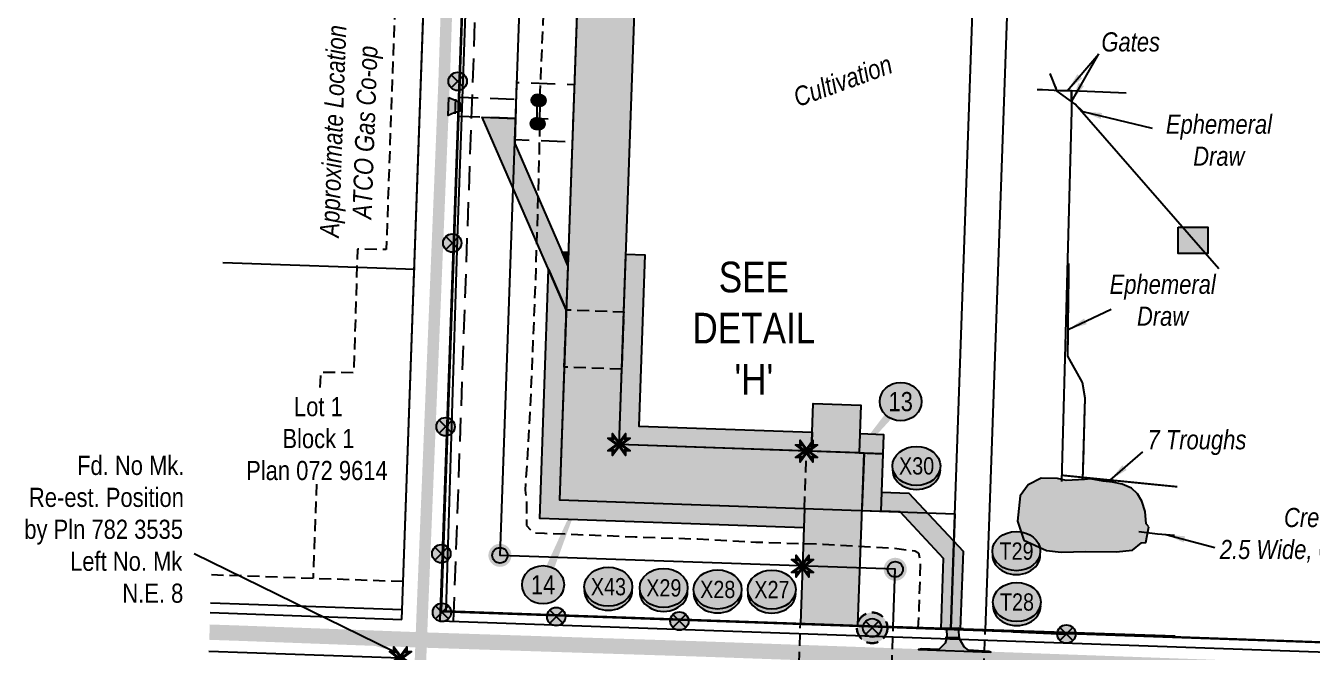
# Model space of a CAD drawing. Extents: x 338216 to 346362, y 6125251 to 6136161.
# Drawn here: x 341961 to 342632, y 6132769 to 6133096 of the extents above; entities that cross this region are included whole.
import ezdxf
from ezdxf.enums import TextEntityAlignment as Align

# ---------------------------------------------------------------- set-up
doc = ezdxf.new("R2010")
doc.units = 0
doc.header["$LTSCALE"] = 5
doc.header["$PDSIZE"] = 0.5
for name, pattern in [('0', [1, 1, 0]), ('DASHED4', [1.875, 1.25, -0.625]), ('foc-ACCESSROAD', [3.75, 2.5, -1.25]), ('foc-FLOWLINE', [3.75, 2.5, -1.25]), ('foc-TIELINE', [1.875, 1.25, -0.625]), ('foc-TOPO-ephemeral', [6.25, 3.125, -0.625, 0.625, -0.625, 0.625, -0.625]), ('foc-TRAV', [1.875, 1.25, -0.625]), ('HIDDEN2', [1.875, 1.25, -0.625]), ('POWERLINE5', [7.8, 2.4, -0.6, 0.6, -0.6, 0.6, -0.6, 2.4]), ('UG_PIPE', [1.875, 1.25, -0.625])]:
    doc.linetypes.add(name, pattern=pattern)
doc.layers.get('Defpoints').update_dxf_attribs({"color": 9})
for name, color, linetype in [('AS-CABLE', 224, 'foc-CABLE'), ('AS-FENCE', 48, 'foc-FENCE'), ('AS-PIPE-AG', 44, 'Continuous'), ('AS-PIPE-UG', 44, 'UG_PIPE'), ('AS-PIPE-UG-T', 44, 'Continuous'), ('AS-POWER', 104, 'foc-POWER'), ('AS-POWER-EXISTING', 72, 'POWERLINE5'), ('AS-ROADS', 254, 'Continuous'), ('AS-SYMBOL', 7, 'Continuous'), ('AS-TELUS', 224, 'foc-TEL'), ('AS-UNDERLAY-H', 141, 'Continuous'), ('C-AR', 13, 'foc-ACCESSROAD'), ('C-RW', 13, 'Continuous'), ('C-WS', 13, 'foc-ACCESSROAD'), ('CG-NOTES', 7, 'Continuous'), ('DETAIL-T', 7, 'Continuous'), ('F-EZE', 190, 'foc-FLOWLINE'), ('F-RW', 190, 'Continuous'), ('F-WS-S', 190, 'Continuous'), ('L-BD', 7, 'Continuous'), ('L-MON', 1, 'Continuous'), ('L-SEC', 7, 'Continuous'), ('L-TIE', 7, 'foc-TIELINE'), ('L-TITLEDB', 4, 'Continuous'), ('L-TRAV', 7, 'foc-TRAV'), ('P-CROSSINGS', 250, 'Continuous'), ('P-ELEVATION', 7, 'Continuous'), ('P-IOP12', 10, 'Continuous'), ('P-IOP12-H', 21, 'Continuous'), ('P-LTO', 14, 'Continuous'), ('P-PROPOSED', 10, 'Continuous'), ('P-PROPOSED-H', 21, 'Continuous'), ('P-TEMP-BLUE', 146, 'Continuous'), ('P-TRAV', 4, 'foc-TRAV'), ('T-DRAW', 143, 'foc-TOPO-ephemeral'), ('T-EXISTING TFA', 220, 'HIDDEN2'), ('T-WATER', 160, 'Continuous'), ('T-WATER-H', 133, 'Continuous'), ('T-WATER-T', 170, 'Continuous')]:
    doc.layers.add(name, color=color, linetype=linetype)
for name, color, linetype, lineweight in [('AS-GENERAL', 48, 'Continuous', 18), ('C-RW-T', 13, 'Continuous', 9), ('T-TEXT', 48, 'Continuous', 18)]:
    doc.layers.add(name, color=color, linetype=linetype, lineweight=lineweight)
doc.layers.add('P-POWER BUFFER', color=7, linetype='DASHED4', true_color=0x007000)
doc.layers.add('P-TEMP-BLUE-H', color=7, linetype='Continuous', true_color=0x99e6ff)
doc.layers.add('P-POWER BUFFER-H', color=7, linetype='0', true_color=0x8aff8a, transparency=0.7)
doc.styles.add('80', font='ARIALN.TTF', dxfattribs={"height": 10})
doc.styles.add('80CG', font='ARIALN.TTF', dxfattribs={"height": 10})
doc.styles.add('80L', font='ARIALN.TTF', dxfattribs={"height": 10})
doc.styles.add('80LS', font='ARIALNI.TTF', dxfattribs={"height": 10})
doc.styles.add('Crossing', font='ARIALN.TTF', dxfattribs={"height": 10})
doc.styles.add('foc-LtypeFont', font='ARIALN.TTF', dxfattribs={"height": 7.35})
doc.linetypes.add('foc-CABLE', pattern='A,2,-1,["C",foc-LtypeFont,S=0.2,R=0,X=-0.625,Y=-0.75],-1.24,8', length=12.24)
doc.linetypes.add('foc-FENCE', pattern='A,10,-1,["X",foc-LtypeFont,S=0.2,R=0,X=-0.625,Y=-0.75],-1.24', length=12.24)
doc.linetypes.add('foc-POWER', pattern='A,6,-1,["P",foc-LtypeFont,S=0.2,R=0,X=-0.625,Y=-0.75],-1.24,4', length=12.24)
doc.linetypes.add('foc-POWER-NOLINE', pattern='A,0,-4,["P",foc-LtypeFont,S=0.2,R=0,X=-0.625,Y=-0.75],-8.24', length=12.24)
doc.linetypes.add('foc-TEL', pattern='A,2,-1,["T",foc-LtypeFont,S=0.2,R=0,X=-0.425,Y=-0.75],-1.24,8', length=12.24)
doc.linetypes.add('foc-TOPO-flowdirection-NOLINE', pattern='A,0,[">",foc-LtypeFont,S=0.3,R=0,X=0,Y=-0.945],-20,[">",foc-LtypeFont,S=0.3,R=0,X=0,Y=-0.945],0', length=20)
doc.dimstyles.new('Compass 5 000', dxfattribs={"dimscale": 5, "dimtxt": 9, "dimasz": 2, "dimexe": 0.2, "dimexo": 0.0625, "dimgap": 0.5, "dimtad": 0, "dimtih": 1, "dimtoh": 1, "dimzin": 0, "dimdsep": 46, "dimtxsty": '80CG', "dimcen": 0.1, "dimse1": 1, "dimse2": 1, "dimclrd": 256, "dimclrt": 256, "dimaunit": 1, "dimadec": 4, "dimazin": 0, "dimtfac": 0.06, "dimtofl": 0, "dimtmove": 0, "dimatfit": 1, "dimfxl": 0.2, "dimtolj": 1, "dimtzin": 0, "dimlwd": -1, "dimarcsym": 0})

# ---------------------------------------------------------------- blocks, each defined once
blk = doc.blocks.new('POWERPOLE')
h = blk.add_hatch(color=255)
edge = h.paths.add_edge_path()
edge.add_arc((0, 0), 0.96, 0, 360)
at = {"linetype": 'Continuous'}
for p, q in [((0.68, -0.68), (-0.68, 0.68)), ((-0.68, -0.68), (0.68, 0.68))]:
    blk.add_line(p, q, dxfattribs=at)
blk.add_circle((0, 0), 0.96, dxfattribs=at)
blk = doc.blocks.new('*D94')
at = {"layer": 'C-RW-T', "transparency": 16777216}
for p, q in [((342209.99, 6133142.38), (342200, 6133142.74)), ((342259.96, 6133140.6), (342300.04, 6133139.17))]:
    blk.add_line(p, q, dxfattribs=at)
for points in [[(342210.05, 6133144.05), (342209.93, 6133140.72), (342219.99, 6133142.03)], [(342260.02, 6133142.27), (342259.9, 6133138.94), (342249.96, 6133140.96)]]:
    blk.add_solid(points, dxfattribs=at)
at = {"layer": 'Defpoints', "color": 0, "transparency": 16777216}
for p in [(342249.96, 6133140.96), (342219.64, 6133132.15), (342249.61, 6133131.08)]:
    blk.add_point(p, dxfattribs=at)
at = {"layer": 'C-RW-T', "transparency": 16777216, "insert": (342339.51, 6133139.17), "char_height": 10, "attachment_point": 5, "style": '80CG'}
blk.add_mtext('\\A1;CNRL\\P30.00 P/L R/W\\PPlan 212 2372', dxfattribs=at)
blk = doc.blocks.new('*D102')
at = {"layer": 'Defpoints', "color": 0, "transparency": 16777216}
for p in [(342192.58, 6133214.15), (342186.08, 6133031.31), (342193.07, 6133031.06)]:
    blk.add_point(p, dxfattribs=at)
at = {"layer": 'F-WS-S', "transparency": 16777216}
for p, q in [((342182.59, 6133214.5), (342172.59, 6133214.86)), ((342209.57, 6133213.54), (342296.74, 6133210.44))]:
    blk.add_line(p, q, dxfattribs=at)
for points in [[(342182.65, 6133216.17), (342182.53, 6133212.84), (342192.58, 6133214.15)], [(342209.63, 6133215.21), (342209.51, 6133211.88), (342199.58, 6133213.9)]]:
    blk.add_solid(points, dxfattribs=at)
at = {"layer": 'F-WS-S', "transparency": 16777216, "insert": (342348.82, 6133210.44), "char_height": 10, "attachment_point": 5, "style": '80CG'}
blk.add_mtext('\\A1;ATCO\\P7.00 Maintenance \\PEasement\\PReg. # 062 452 272', dxfattribs=at)
blk = doc.blocks.new('fdia')
at = {"color": 255, "const_width": 1}
blk.add_lwpolyline([(-0.5, 0, 1), (0.5, 0, 1)], format="xyb", close=True, dxfattribs=at)
blk = doc.blocks.new('Fdiaa')
blk.add_blockref('fdia', (0, 0))
blk = doc.blocks.new('fdib')
at = {"color": 1, "const_width": 1.6}
blk.add_lwpolyline([(-0.4, 0, 1), (0.4, 0, 1)], format="xyb", close=True, dxfattribs=at)
at = {"color": 1}
blk.add_circle((0, 0), 0.8, dxfattribs=at)
blk = doc.blocks.new('Fdibb')
blk.add_blockref('fdib', (0, 0))
blk = doc.blocks.new('fdicc')
for name in ['Fdibb', 'Fdiaa']:
    blk.add_blockref(name, (0, 0))
blk = doc.blocks.new('FDI')
blk.add_blockref('fdicc', (0, 0))
blk = doc.blocks.new('TEMP')
h = blk.add_hatch(color=255)
h.dxf.hatch_style = 1
h.paths.add_polyline_path([(0, 0.25), (-0.67, 1.15), (-0.67, 0.67), (-1.15, 0.67), (-0.25, 0), (-1.15, -0.67), (-0.67, -0.67), (-0.67, -1.15), (0, -0.25), (0.67, -1.15), (0.67, -0.67), (1.15, -0.67), (0.25, 0), (1.15, 0.67), (0.67, 0.67), (0.67, 1.15)])
h.paths.add_polyline_path([(0.57, 0.85), (0.57, 0.57), (0.85, 0.57), (0.08, 0), (0.85, -0.57), (0.57, -0.57), (0.57, -0.85), (0, -0.08), (-0.57, -0.85), (-0.57, -0.57), (-0.85, -0.57), (-0.08, 0), (-0.85, 0.57), (-0.57, 0.57), (-0.57, 0.85), (0, 0.08)], flags=16)
h = blk.add_hatch(color=1)
h.dxf.hatch_style = 1
h.paths.add_polyline_path([(0, 0.08), (-0.57, 0.85), (-0.57, 0.57), (-0.85, 0.57), (-0.08, 0), (-0.85, -0.57), (-0.57, -0.57), (-0.57, -0.85), (0, -0.08), (0.57, -0.85), (0.57, -0.57), (0.85, -0.57), (0.08, 0), (0.85, 0.57), (0.57, 0.57), (0.57, 0.85)])
at = {"color": 1}
for p, q in [((-0.08, 0), (0.08, 0)), ((0, 0.08), (0, -0.08))]:
    blk.add_line(p, q, dxfattribs=at)
at = {"color": 255, "flags": 128}
blk.add_lwpolyline([(-0.25, 0), (-1.15, 0.67), (-0.67, 0.67), (-0.67, 1.15), (0, 0.25), (0.67, 1.15), (0.67, 0.67), (1.15, 0.67), (0.25, 0), (1.15, -0.67), (0.67, -0.67), (0.67, -1.15), (0, -0.25), (-0.67, -1.15), (-0.67, -0.67), (-1.15, -0.67)], close=True, dxfattribs=at)
at = {"color": 1, "flags": 128}
blk.add_lwpolyline([(-0.08, 0), (-0.85, 0.57), (-0.57, 0.57), (-0.57, 0.85), (0, 0.08), (0.57, 0.85), (0.57, 0.57), (0.85, 0.57), (0.08, 0), (0.85, -0.57), (0.57, -0.57), (0.57, -0.85), (0, -0.08), (-0.57, -0.85), (-0.57, -0.57), (-0.85, -0.57)], close=True, dxfattribs=at)
blk = doc.blocks.new('xing2')
h = blk.add_hatch(color=50)
h.dxf.hatch_style = 1
edge = h.paths.add_edge_path()
edge.add_ellipse((0, 0), major_axis=(-12.5, 0), ratio=0.816297, start_angle=0, end_angle=360)
h = blk.add_hatch(color=250)
h.dxf.hatch_style = 1
edge = h.paths.add_edge_path()
edge.add_ellipse((0, -2.05), major_axis=(-12.5, 0), ratio=0.816297, start_angle=0, end_angle=180)
edge.add_line((12.5, -2.05), (12.5, 0))
edge.add_ellipse((0, 0), major_axis=(-12.5, 0), ratio=0.816297, start_angle=0, end_angle=180, ccw=False)
edge.add_line((-12.5, 0), (-12.5, -2.05))
at = {"color": 250}
blk.add_ellipse((0, 0), major_axis=(-12.5, 0), ratio=0.816297, dxfattribs=at)
blk.add_ellipse((0, -2.05), major_axis=(-12.5, 0), ratio=0.816297, start_param=0, end_param=3.141593, dxfattribs=at)
at = {"color": 250, "style": 'Crossing'}
blk.add_attdef('CROSSING', text='', height=9, dxfattribs=at).set_placement((0.09, 0.02), align=Align.MIDDLE_CENTER)
at = {"color": 250, "style": 'Crossing', "flags": 1}
for tag, p in [('OWNER', (0.09, -12.49)), ('DESCRIPTION', (0.09, -25.77)), ('LOCATION', (0.09, -39.3)), ('DWG_REF', (0.09, -52.84))]:
    blk.add_attdef(tag, text='', height=9, dxfattribs=at).set_placement(p, align=Align.MIDDLE_CENTER)
blk = doc.blocks.new('RISER')
h = blk.add_hatch(color=255)
h.dxf.hatch_style = 1
edge = h.paths.add_edge_path()
edge.add_arc((0, 0), 0.7, 0, 360)
blk.add_hatch(color=48).paths.add_polyline_path([(0.58, -0.15), (-0.58, -0.15, 0.774597)])
at = {"color": 48}
blk.add_line((-0.58, -0.15), (0.58, -0.15), dxfattribs=at)
blk.add_circle((0, 0), 0.6, dxfattribs=at)
blk = doc.blocks.new('*U309')
at = {"layer": 'P-ELEVATION'}
h = blk.add_hatch(color=111, dxfattribs=at)
h.dxf.hatch_style = 1
edge = h.paths.add_edge_path()
edge.add_ellipse((0, 0), major_axis=(-10.94, 0), ratio=0.913794, start_angle=0, end_angle=360)
at = {"layer": 'P-ELEVATION', "color": 7, "flags": 128}
blk.add_lwpolyline([(0, 0, 5, 0, 0), (-34.65, -41.37, 0, 0, 0)], format="xyseb", dxfattribs=at)
at = {"layer": 'P-ELEVATION', "color": 7}
blk.add_ellipse((0, 0), major_axis=(-10.94, 0), ratio=0.913794, dxfattribs=at)
at = {"layer": 'P-ELEVATION', "style": '80'}
blk.add_attdef('BEND', text='', height=10, dxfattribs=at).set_placement((0, 0), align=Align.MIDDLE_CENTER)
blk = doc.blocks.new('*U316')
at = {"layer": 'P-ELEVATION'}
h = blk.add_hatch(color=111, dxfattribs=at)
h.dxf.hatch_style = 1
edge = h.paths.add_edge_path()
edge.add_ellipse((0, 0), major_axis=(-10.94, 0), ratio=0.913794, start_angle=0, end_angle=360)
at = {"layer": 'P-ELEVATION', "color": 7, "flags": 128}
blk.add_lwpolyline([(0, 0, 5, 0, 0), (24.12, 58.73, 0, 0, 0)], format="xyseb", dxfattribs=at)
at = {"layer": 'P-ELEVATION', "color": 7}
blk.add_ellipse((0, 0), major_axis=(-10.94, 0), ratio=0.913794, dxfattribs=at)
at = {"layer": 'P-ELEVATION', "style": '80'}
blk.add_attdef('BEND', text='', height=10, dxfattribs=at).set_placement((0, 0), align=Align.MIDDLE_CENTER)
blk = doc.blocks.new('Well_proximity')
h = blk.add_hatch(color=191)
h.dxf.hatch_style = 1
edge = h.paths.add_edge_path()
edge.add_ellipse((0, 0), major_axis=(-12.5, 0), ratio=0.816297, start_angle=0, end_angle=360)
h = blk.add_hatch(color=250)
h.dxf.hatch_style = 1
edge = h.paths.add_edge_path()
edge.add_ellipse((0, -2.05), major_axis=(-12.5, 0), ratio=0.816297, start_angle=0, end_angle=180)
edge.add_line((12.5, -2.05), (12.5, 0))
edge.add_ellipse((0, 0), major_axis=(-12.5, 0), ratio=0.816297, start_angle=0, end_angle=180, ccw=False)
edge.add_line((-12.5, 0), (-12.5, -2.05))
at = {"color": 250}
blk.add_ellipse((0, 0), major_axis=(-12.5, 0), ratio=0.816297, dxfattribs=at)
blk.add_ellipse((0, -2.05), major_axis=(-12.5, 0), ratio=0.816297, start_param=0, end_param=3.141593, dxfattribs=at)
at = {"color": 250, "style": '80L'}
blk.add_attdef('CROSSING', text='', height=9, dxfattribs=at).set_placement((0.09, 0.02), align=Align.MIDDLE_CENTER)

msp = doc.modelspace()

# ---------------------------------------------------------------- hatches: boundary and pattern name
at = {"layer": 'AS-ROADS'}
h = msp.add_hatch(color=256, dxfattribs=at)
h.dxf.hatch_style = 1
h.paths.add_polyline_path([(342181.852, 6133058.855), (342185.101, 6133057.58), (342187.627, 6133056.346), (342187.705, 6133051.684), (342184.547, 6133050.984), (342181.512, 6133049.577)])
h = msp.add_hatch(color=256, dxfattribs=at)
h.dxf.hatch_style = 1
h.paths.add_polyline_path([(342428.568, 6132771.289), (342426.794, 6132770.867), (342464.626, 6132769.522), (342463.601, 6132769.962), (342452.884, 6132770.545), (342450.76, 6132772.314), (342448.167, 6132776.486), (342447.713, 6132782.109), (342441.452, 6132781.828), (342441.566, 6132777.232), (342440.839, 6132774.244), (342437.512, 6132770.882)])
at = {"layer": 'AS-UNDERLAY-H'}
h = msp.add_hatch(color=256, dxfattribs=at)
h.dxf.hatch_style = 1
h.paths.add_polyline_path([(342562.422, 6132991.299), (342577.798, 6132991.299), (342577.798, 6132977.549), (342562.422, 6132977.549)])
at = {"layer": 'P-IOP12-H'}
h = msp.add_hatch(color=256, dxfattribs=at)
h.dxf.hatch_style = 1
h.paths.add_polyline_path([(342337.23, 6133585.283), (342260.28, 6133429.784), (342239.553, 6132848.957), (342367.393, 6132844.449), (342365.279, 6132784.499), (342395.254, 6132783.442), (342398.424, 6132873.367), (342270.597, 6132877.874), (342290.024, 6133422.265), (342370.11, 6133584.1)])
at = {"layer": 'P-POWER BUFFER-H', "true_color": 0xdbffdb}
h = msp.add_hatch(color=254, dxfattribs=at)
h.dxf.hatch_style = 1
edge = h.paths.add_edge_path()
edge.add_arc((342402.687, 6132782.24), 7.998, 0, 360)
at = {"layer": 'P-PROPOSED-H'}
h = msp.add_hatch(color=256, dxfattribs=at)
h.dxf.hatch_style = 1
h.paths.add_polyline_path([(343056.316, 6135199.525), (343692.162, 6135176.592), (343699.41, 6135661.968), (343768.844, 6135760.524), (343757.412, 6135760.932), (343733.055, 6135761.802), (343669.559, 6135671.673), (343662.628, 6135207.621), (343027.426, 6135230.583), (343019.197, 6135002.943), (342537.03, 6135019.891), (342476.049, 6134387.21), (342453.685, 6134154.981), (342286.371, 6134160.934), (342267.068, 6133620.004), (342337.23, 6133585.283), (342260.28, 6133429.784), (342239.553, 6132848.957), (342367.393, 6132844.449), (342365.279, 6132784.499), (342395.254, 6132783.442), (342398.424, 6132873.367), (342270.597, 6132877.874), (342290.024, 6133422.265), (342377.415, 6133598.863), (342297.733, 6133638.294), (342315.276, 6134129.893), (342480.834, 6134124.003), (342505.904, 6134384.335), (342564.178, 6134988.925), (343048.088, 6134971.916)])
at = {"layer": 'P-TEMP-BLUE-H'}
h = msp.add_hatch(color=256, dxfattribs=at)
h.dxf.hatch_style = 1
h.paths.add_polyline_path([(342243.094, 6132948.193), (342199.277, 6133048.604), (342216.645, 6133047.992), (342216.169, 6133034.892), (342243.918, 6132971.301)])
h = msp.add_hatch(color=256, dxfattribs=at)
h.dxf.hatch_style = 1
h.paths.add_polyline_path([(342240.868, 6132978.291), (342243.918, 6132971.301), (342244.164, 6132978.173)])
h = msp.add_hatch(color=256, dxfattribs=at)
h.dxf.hatch_style = 1
h.paths.add_polyline_path([(342274.138, 6132977.104), (342284.127, 6132976.748), (342280.945, 6132887.514), (342371.3, 6132884.328), (342370.948, 6132874.336), (342270.597, 6132877.874)])
h = msp.add_hatch(color=256, dxfattribs=at)
h.dxf.hatch_style = 1
h.paths.add_polyline_path([(342243.094, 6132948.193), (342233.846, 6132969.386), (342229.204, 6132839.318), (342367.04, 6132834.458), (342367.393, 6132844.449), (342239.553, 6132848.957)])
h = msp.add_hatch(color=256, dxfattribs=at)
h.dxf.hatch_style = 1
h.paths.add_polyline_path([(342370.948, 6132874.336), (342371.828, 6132899.315), (342396.807, 6132898.434), (342395.927, 6132873.455)])
h = msp.add_hatch(color=256, dxfattribs=at)
h.dxf.hatch_style = 1
h.paths.add_polyline_path([(342408.416, 6132873.015), (342408.765, 6132883.007), (342396.279, 6132883.447), (342395.927, 6132873.455)])
h = msp.add_hatch(color=256, dxfattribs=at)
h.dxf.hatch_style = 1
h.paths.add_polyline_path([(342398.424, 6132873.367), (342397.368, 6132843.392), (342407.359, 6132843.04), (342408.416, 6132873.015)])
h = msp.add_hatch(color=256, dxfattribs=at)
h.dxf.hatch_style = 1
h.paths.add_polyline_path([(342438.668, 6132781.901), (342439.955, 6132818.429), (342417.351, 6132842.687), (342407.359, 6132843.04), (342407.712, 6132853.031), (342421.842, 6132852.533), (342450.092, 6132822.215), (342448.66, 6132781.549)])
at = {"layer": 'T-WATER-H'}
h = msp.add_hatch(color=256, dxfattribs=at)
h.dxf.hatch_style = 1
h.paths.add_polyline_path([(342547.011, 6132834.893), (342545.703, 6132836.58), (342545.062, 6132842.889), (342543.463, 6132848.399), (342541.129, 6132852.185), (342537.952, 6132855.151), (342533.082, 6132857.273), (342528.149, 6132858.162), (342523.158, 6132858.806), (342516.632, 6132859.901), (342513.52, 6132859.556), (342503.963, 6132859.046), (342499.433, 6132860.106), (342490.895, 6132860.302), (342484.062, 6132856.782), (342479.984, 6132851.153), (342478.542, 6132837.888), (342481.843, 6132828.014), (342493.625, 6132822.668), (342501.232, 6132821.686), (342514.105, 6132822.028), (342530.073, 6132821.809), (342538.561, 6132822.818), (342543.226, 6132826.524), (342545.495, 6132826.797)])

# ---------------------------------------------------------------- linework, layer by layer
at = {"layer": 'AS-CABLE', "flags": 128}
msp.add_lwpolyline([(342233.641, 6133047.564), (342229.22, 6133047.732)], dxfattribs=at)
at = {"layer": 'AS-FENCE', "flags": 128}
for points in [[(342180.369, 6132791.185), (342186.333, 6132985.096), (342196.65, 6133273.099), (342200.212, 6133368.236), (342203.476, 6133463.776), (342208.411, 6133590.539)], [(342535.276, 6133061.229), (342506.763, 6133062.358), (342500.773, 6133062.406), (342491.47, 6133062.836), (342488.717, 6133062.962)], [(342501.636, 6132858.628), (342506.813, 6133051.962), (342506.763, 6133062.358)], [(342180.369, 6132791.185), (342407.194, 6132783.104), (342440.462, 6132782.023), (342450.421, 6132781.769), (342560.703, 6132778.151)]]:
    msp.add_lwpolyline(points, dxfattribs=at)
at = {"layer": 'AS-FENCE', "const_width": 1, "flags": 128}
for points in [[(342506.763, 6133062.358), (342500.773, 6133062.406)], [(342506.813, 6133051.962), (342506.763, 6133062.358)], [(342440.462, 6132782.023), (342450.421, 6132781.769)]]:
    msp.add_lwpolyline(points, dxfattribs=at)
at = {"layer": 'AS-GENERAL', "const_width": 1, "flags": 128}
for points in [[(342185.325, 6133058.085), (342185.058, 6133050.284)], [(342501.738, 6132861.809), (342561.865, 6132855.829)], [(342440.76, 6132777.203), (342448.683, 6132777.068)]]:
    msp.add_lwpolyline(points, dxfattribs=at)
at = {"layer": 'AS-PIPE-AG', "flags": 128}
for points in [[(342227.919, 6133057.486), (342227.932, 6133057.5), (342227.477, 6133045.251)], [(342229.378, 6133057.342), (342228.859, 6133045.137)]]:
    msp.add_lwpolyline(points, dxfattribs=at)
at = {"layer": 'AS-PIPE-UG', "flags": 128}
for points in [[(342229.315, 6133058.982), (342231.077, 6133098.341), (342237.894, 6133181.386), (342242.266, 6133275.005), (342247.427, 6133373.45), (342250.182, 6133469.51), (342253.044, 6133589.765), (342250.865, 6133633.352), (342254.201, 6133717.142), (342255.566, 6133783.293), (342259.321, 6133900.455), (342261.617, 6133986.696), (342267.096, 6134128.047), (342267.174, 6134129.108)], [(342188.292, 6134080.189), (342149.126, 6132979.526), (342134.082, 6132979.796), (342132.231, 6132915.285), (342114.864, 6132915.488), (342111.015, 6132808.157)], [(342229.204, 6133044.814), (342228.609, 6133016.669), (342226.965, 6132963.312), (342224.141, 6132894.515), (342221.647, 6132854.135), (342222.352, 6132847.444), (342222.371, 6132835.683), (342225.641, 6132831.92), (342231.76, 6132831.589), (342249.125, 6132830.953), (342279.083, 6132829.723), (342311.797, 6132828.6), (342341.909, 6132826.973), (342377.163, 6132825.874), (342412.773, 6132823.963), (342424.963, 6132822.454), (342426.815, 6132821.381), (342427.814, 6132817.099), (342427.05, 6132792.276), (342426.503, 6132782.04)], [(342057.994, 6132810.012), (342157.911, 6132806.517)]]:
    msp.add_lwpolyline(points, dxfattribs=at)
at = {"layer": 'AS-POWER', "flags": 128}
msp.add_lwpolyline([(342177.927, 6132790.747), (342205.981, 6133590.014), (342217.366, 6133925.805)], dxfattribs=at)
at = {"layer": 'AS-POWER', "linetype": 'foc-POWER-NOLINE', "flags": 128}
msp.add_lwpolyline([(342177.927, 6132790.747), (342980.247, 6132762.653), (343782.863, 6132734.049)], dxfattribs=at)
at = {"layer": 'AS-ROADS', "flags": 128}
for points in [[(342224.405, 6134381.103, 5.999, 5.999, 0), (342202.008, 6133746.903, 5.999, 5.999, 0), (342193.317, 6133491.502, 5.999, 5.999, 0), (342179.378, 6133067.987, 5.999, 5.999, 0), (342168.021, 6132791.633, 0, 0, 0)], [(342133.954, 6131862.206, 5.999, 5.999, 0), (342160.167, 6132570.915, 5.999, 5.999, 0), (342166.841, 6132760.602, 5.999, 5.999, 0), (342168.021, 6132791.633, 0, 0, 0)]]:
    msp.add_lwpolyline(points, format="xyseb", dxfattribs=at)
for points in [[(342181.852, 6133058.855), (342185.101, 6133057.58), (342187.627, 6133056.346), (342187.705, 6133051.684), (342184.547, 6133050.984), (342181.512, 6133049.577)], [(342428.568, 6132771.289), (342426.794, 6132770.867), (342464.626, 6132769.522), (342463.601, 6132769.962), (342452.884, 6132770.545), (342450.76, 6132772.314), (342448.167, 6132776.486), (342447.713, 6132782.109), (342441.452, 6132781.828), (342441.566, 6132777.232), (342440.839, 6132774.244), (342437.512, 6132770.882)]]:
    msp.add_lwpolyline(points, close=True, dxfattribs=at)
at = {"layer": 'AS-ROADS', "const_width": 7.998, "flags": 128}
msp.add_lwpolyline([(343902.391, 6132714.365), (342821.4, 6132752.991), (342660.487, 6132758.677), (342446.782, 6132766.45), (342313.349, 6132771.209), (342250.102, 6132773.243), (342168.61, 6132775.886), (342072.448, 6132779.454), (342056.957, 6132779.986)], dxfattribs=at)
at = {"layer": 'AS-TELUS', "flags": 128}
msp.add_lwpolyline([(342157.234, 6132786.65), (342198.97, 6133958.427)], dxfattribs=at)
at = {"layer": 'AS-UNDERLAY-H'}
msp.add_lwpolyline([(342562.422, 6132991.299), (342577.798, 6132991.299), (342577.798, 6132977.549), (342562.422, 6132977.549)], close=True, dxfattribs=at)
at = {"layer": 'C-AR', "flags": 128}
msp.add_lwpolyline([(342216.645, 6133047.992), (342186.708, 6133049.047), (342187.064, 6133059.052), (342217.002, 6133057.984)], close=True, dxfattribs=at)
at = {"layer": 'C-RW', "flags": 128}
msp.add_lwpolyline([(342613.261, 6135185.528), (342535.948, 6134383.28), (342513.711, 6134152.846), (342286.372, 6134160.934), (342262.282, 6133486.53), (342239.553, 6132848.957), (342445.777, 6132841.686), (342443.664, 6132781.735), (342413.689, 6132782.792), (342414.746, 6132812.768), (342208.509, 6132820.04), (342232.307, 6133487.599), (342257.507, 6134192.002), (342486.595, 6134183.83), (342505.904, 6134384.335), (342583.233, 6135186.623)], dxfattribs=at)
at = {"layer": 'C-WS', "flags": 128}
msp.add_lwpolyline([(342216.245, 6133036.778), (342217.315, 6133066.753), (342247.289, 6133065.683), (342246.219, 6133035.708)], close=True, dxfattribs=at)
at = {"layer": 'F-EZE', "flags": 128}
msp.add_lwpolyline([(342184.328, 6132785.685), (342212.975, 6133589.765)], dxfattribs=at)
at = {"layer": 'F-RW', "flags": 128}
msp.add_lwpolyline([(342553.966, 6134382.636), (342497.422, 6133795.422), (342461.649, 6132781.101), (342443.664, 6132781.735), (342479.407, 6133796.094), (342535.948, 6134383.28), (342594.194, 6134987.87)], dxfattribs=at)
at = {"layer": 'L-BD'}
msp.add_line((342476.233, 6132780.156, 768.681), (342504.026, 6132779, 768.723), dxfattribs=at)
at = {"layer": 'L-BD', "flags": 128}
msp.add_lwpolyline([(342443.664, 6132781.725), (342443.664, 6132782.833)], dxfattribs=at)
at = {"layer": 'L-SEC', "flags": 128}
for points in [[(342157.234, 6132786.65), (342185.881, 6133590.73)], [(342177.334, 6132785.934), (342205.981, 6133590.014)], [(342057.317, 6132790.202), (342157.234, 6132786.65)], [(342177.33, 6132785.936), (342980.052, 6132757.475)], [(342177.334, 6132785.936), (342980.061, 6132757.475)], [(342056.603, 6132770.102), (342156.518, 6132766.551)]]:
    msp.add_lwpolyline(points, dxfattribs=at)
at = {"layer": 'L-TIE', "flags": 128}
msp.add_lwpolyline([(342412.597, 6132752.353), (342413.689, 6132782.792)], dxfattribs=at)
at = {"layer": 'L-TITLEDB', "flags": 128}
for points in [[(342063.874, 6132972.788), (342164.202, 6132969.265)], [(342057.502, 6132795.33), (342157.419, 6132791.836)], [(342177.506, 6132791.121), (342554.065, 6132777.842), (343782.863, 6132734.049)]]:
    msp.add_lwpolyline(points, dxfattribs=at)
at = {"layer": 'L-TRAV'}
msp.add_line((342460.576, 6132750.647), (342461.639, 6132780.801), dxfattribs=at)
at = {"layer": 'P-IOP12', "flags": 128}
msp.add_lwpolyline([(342337.23, 6133585.283), (342337.23, 6133585.283), (342260.28, 6133429.784), (342239.553, 6132848.957), (342367.393, 6132844.449), (342365.279, 6132784.499), (342395.254, 6132783.442), (342398.424, 6132873.367), (342270.597, 6132877.874), (342290.024, 6133422.265), (342370.11, 6133584.1)], close=True, dxfattribs=at)
at = {"layer": 'P-LTO', "flags": 128}
msp.add_lwpolyline([(342260.28, 6133429.784), (342239.553, 6132848.957), (342367.393, 6132844.449), (342365.279, 6132784.499), (342395.254, 6132783.442), (342398.424, 6132873.367), (342270.597, 6132877.874), (342290.024, 6133422.265)], dxfattribs=at)
at = {"layer": 'P-POWER BUFFER', "linetype": 'DASHED4', "lineweight": 30}
msp.add_circle((342402.687, 6132782.24), 7.998, dxfattribs=at)
at = {"layer": 'P-PROPOSED', "flags": 128}
msp.add_lwpolyline([(342260.28, 6133429.784), (342239.553, 6132848.957), (342367.393, 6132844.449), (342365.279, 6132784.499), (342395.254, 6132783.442), (342398.424, 6132873.367), (342270.597, 6132877.874), (342290.024, 6133422.265)], dxfattribs=at)
at = {"layer": 'P-TEMP-BLUE', "flags": 128}
for points in [[(342243.094, 6132948.193), (342199.277, 6133048.604), (342216.645, 6133047.992), (342216.169, 6133034.892), (342243.918, 6132971.301)], [(342240.868, 6132978.291), (342244.164, 6132978.173), (342243.918, 6132971.301)], [(342274.138, 6132977.104), (342284.127, 6132976.748), (342280.945, 6132887.514), (342371.3, 6132884.328), (342370.948, 6132874.336), (342270.597, 6132877.874)], [(342243.094, 6132948.193), (342239.553, 6132848.957), (342367.393, 6132844.449), (342367.04, 6132834.458), (342239.196, 6132838.966), (342229.204, 6132839.318), (342233.846, 6132969.386)], [(342370.948, 6132874.336), (342371.828, 6132899.315), (342396.807, 6132898.434), (342395.927, 6132873.455)], [(342408.416, 6132873.015), (342408.765, 6132883.007), (342396.279, 6132883.447), (342395.927, 6132873.455)], [(342398.424, 6132873.367), (342397.368, 6132843.392), (342407.359, 6132843.04), (342408.416, 6132873.015)], [(342438.668, 6132781.901), (342439.955, 6132818.429), (342417.351, 6132842.687), (342407.359, 6132843.04), (342407.712, 6132853.031), (342421.842, 6132852.533), (342450.092, 6132822.215), (342448.66, 6132781.549)]]:
    msp.add_lwpolyline(points, close=True, dxfattribs=at)
at = {"layer": 'P-TRAV'}
msp.add_line((342364.205, 6132754.045), (342365.279, 6132784.499), dxfattribs=at)
at = {"layer": 'P-TRAV', "flags": 128}
msp.add_lwpolyline([(342367.393, 6132844.449), (342368.45, 6132874.424)], dxfattribs=at)
at = {"layer": 'T-DRAW', "flags": 128}
for points in [[(342512.579, 6133051.553), (342508.625, 6133055.442), (342499.189, 6133062.204), (342495.498, 6133071.489)], [(342512.664, 6132859.51), (342513.859, 6132901.969), (342512.433, 6132910.148), (342504.787, 6132923.963), (342505.297, 6132972.302)]]:
    msp.add_lwpolyline(points, dxfattribs=at)
at = {"layer": 'T-DRAW', "linetype": 'foc-TOPO-flowdirection-NOLINE', "flags": 128}
for points in [[(342583.546, 6132969.432), (342508.625, 6133055.442), (342499.189, 6133062.204), (342495.498, 6133071.489)], [(342512.664, 6132859.51), (342513.859, 6132901.969), (342512.433, 6132910.148), (342504.787, 6132923.963), (342505.297, 6132972.302)]]:
    msp.add_lwpolyline(points, dxfattribs=at)
at = {"layer": 'T-EXISTING TFA', "flags": 128}
msp.add_lwpolyline([(342271.999, 6132917.156), (342242.022, 6132918.225), (342243.091, 6132948.199), (342273.066, 6132947.13)], close=True, dxfattribs=at)
at = {"layer": 'T-WATER', "flags": 128}
msp.add_lwpolyline([(342547.011, 6132834.893), (342545.703, 6132836.58), (342545.062, 6132842.889), (342543.463, 6132848.399), (342541.129, 6132852.185), (342537.952, 6132855.151), (342533.082, 6132857.273), (342528.149, 6132858.162), (342523.158, 6132858.806), (342516.632, 6132859.901), (342513.52, 6132859.556), (342503.963, 6132859.046), (342499.433, 6132860.106), (342490.895, 6132860.302), (342484.062, 6132856.782), (342479.984, 6132851.153), (342478.542, 6132837.888), (342481.843, 6132828.014), (342493.625, 6132822.668), (342501.232, 6132821.686), (342514.105, 6132822.028), (342530.073, 6132821.809), (342538.561, 6132822.818), (342543.226, 6132826.524), (342545.495, 6132826.797)], close=True, dxfattribs=at)
msp.add_lwpolyline([(342541.813, 6132832.45), (342551.473, 6132831.199), (342560.372, 6132830.669)], dxfattribs=at)

# ---------------------------------------------------------------- block references
at = {"layer": 'AS-POWER-EXISTING'}
for p, xscale, yscale, zscale in [((342186.416, 6133067.293), 4.999999999999897, 4.999999999999897, 4.999999999999897), ((342186.416, 6133067.293), 4.999999999999908, 4.999999999999908, 4.999999999999908), ((342183.623, 6132982.95), 4.999999999999897, 4.999999999999897, 4.999999999999897), ((342183.623, 6132982.95), 4.999999999999908, 4.999999999999908, 4.999999999999908), ((342180.113, 6132887.141), 4.999999999999897, 4.999999999999897, 4.999999999999897), ((342180.113, 6132887.141), 4.999999999999908, 4.999999999999908, 4.999999999999908), ((342177.899, 6132820.887), 4.999999999999897, 4.999999999999897, 4.999999999999897), ((342177.899, 6132820.887), 4.999999999999908, 4.999999999999908, 4.999999999999908), ((342178.207, 6132790.279), 4.999999999999897, 4.999999999999897, 4.999999999999897), ((342178.207, 6132790.279), 4.999999999999908, 4.999999999999908, 4.999999999999908), ((342237.842, 6132788.078), 4.999999999999897, 4.999999999999897, 4.999999999999897), ((342237.842, 6132788.078), 4.999999999999908, 4.999999999999908, 4.999999999999908), ((342302.084, 6132785.74), 4.999999999999897, 4.999999999999897, 4.999999999999897), ((342302.084, 6132785.74), 4.999999999999908, 4.999999999999908, 4.999999999999908), ((342402.687, 6132782.24), 4.999999999999908, 4.999999999999908, 4.999999999999908), ((342504.026, 6132779), 4.999999999999948, 4.999999999999948, 4.999999999999948)]:
    msp.add_blockref('POWERPOLE', p, dxfattribs=dict(at, xscale=xscale, yscale=yscale, zscale=zscale))
at = {"layer": 'AS-SYMBOL', "xscale": 4.998900549999963, "yscale": 4.998900549999963, "zscale": 4.998900549999963}
for p in [(342227.932, 6133057.5), (342229.378, 6133057.342), (342227.477, 6133045.251), (342228.859, 6133045.137)]:
    msp.add_blockref('RISER', p, dxfattribs=at)
at = {"layer": 'CG-NOTES', "xscale": 0.99978011, "yscale": 0.99978011, "zscale": 0.99978011}
for name, p, values in [('*U309', (342417.55, 6132900.265), {'BEND': '13'}), ('*U316', (342230.965, 6132804.701), {'BEND': '14'})]:
    msp.add_blockref(name, p, dxfattribs=at).add_auto_attribs(values)
at = {"layer": 'L-MON'}
for name, p, xscale, yscale, zscale in [('TEMP', (342270.597, 6132877.874), 4.998900549999979, 4.998900549999979, 4.998900549999979), ('TEMP', (342368.45, 6132874.424), 4.998900549999979, 4.998900549999979, 4.998900549999979), ('FDI', (342208.473, 6132820.057), 4.998900549999979, 4.998900549999979, 4.998900549999979), ('TEMP', (342366.336, 6132814.475), 4.998900549999981, 4.998900549999981, 4.998900549999981), ('FDI', (342414.727, 6132812.778), 4.999999999999908, 4.999999999999908, 4.999999999999908), ('TEMP', (342156.518, 6132766.551), 4.998900549999926, 4.998900549999926, 4.998900549999926)]:
    msp.add_blockref(name, p, dxfattribs=dict(at, xscale=xscale, yscale=yscale, zscale=zscale))
at = {"layer": 'P-CROSSINGS'}
for name, p, xscale, yscale, zscale, values in [('xing2', (342425.776, 6132866.694), 0.99978011, 0.99978011, 0.99978011, {'CROSSING': 'X30'}), ('Well_proximity', (342477.918, 6132822.253), 0.9995958905169131, 0.9995958905169131, 0.9995958905169131, {'CROSSING': 'T29'}), ('xing2', (342265.004, 6132803.691), 0.99978011, 0.99978011, 0.99978011, {'CROSSING': 'X43'}), ('xing2', (342293.892, 6132803.068), 0.99978011, 0.99978011, 0.99978011, {'CROSSING': 'X29'}), ('xing2', (342322.038, 6132802.247), 0.99978011, 0.99978011, 0.99978011, {'CROSSING': 'X28'}), ('xing2', (342350.286, 6132802.191), 0.99978011, 0.99978011, 0.99978011, {'CROSSING': 'X27'}), ('Well_proximity', (342478.151, 6132795.692), 0.9995958905169131, 0.9995958905169131, 0.9995958905169131, {'CROSSING': 'T28'})]:
    msp.add_blockref(name, p, dxfattribs=dict(at, xscale=xscale, yscale=yscale, zscale=zscale)).add_auto_attribs(values)

# ---------------------------------------------------------------- texts
at = {"insert": (342532.846, 6132948.196), "char_height": 9.9978, "attachment_point": 4, "style": '80CG'}
msp.add_mtext('\\A1;', dxfattribs=at)
at = {"layer": 'AS-FENCE', "char_height": 9.9978, "attachment_point": 1, "style": '80L'}
for s, width, insert in [('{\\fArial Narrow|b0|i1|c0|p34;Gates}', 12.33336, (342522.293, 6133092.911)), ('{\\fArial Narrow|b0|i1|c0|p34;7 Troughs}', 51.64389, (342546.357, 6132885.37))]:
    msp.add_mtext_dynamic_manual_height_columns(s, width=width, gutter_width=50, heights=[0], dxfattribs=dict(at, insert=insert))
at = {"layer": 'AS-PIPE-UG-T', "insert": (342114.198, 6132979.648), "char_height": 9.9978, "attachment_point": 1, "rotation": 87.962046, "style": '80L'}
msp.add_mtext_dynamic_manual_height_columns('\\pi6.5014;{\\fArial Narrow|b0|i1|c0|p34;Approximate Location\\P\\pi16.687;ATCO Gas Co-op}', width=123.51053, gutter_width=49.989, heights=[0], dxfattribs=at)
at = {"layer": 'DETAIL-T', "color": 3, "insert": (342340.958, 6132938.582), "char_height": 15.9965, "width": 63.62213, "attachment_point": 5, "style": '80CG'}
msp.add_mtext("SEE\\PDETAIL\\P'H'", dxfattribs=at)
at = {"layer": 'L-MON', "insert": (342442.468, 6132906.092), "char_height": 9.9978, "attachment_point": 6, "style": '80CG'}
msp.add_mtext('\\A1;', dxfattribs=at)
at = {"layer": 'L-MON', "insert": (341939.668, 6132871.978), "char_height": 9.9978, "attachment_point": 1, "style": '80L'}
msp.add_mtext_dynamic_manual_height_columns('\\pi48.171;Fd. No Mk.\\P\\pi23.074;Re-est. Position\\P\\pi20.653;by Pln 782 3535\\P\\pi44.529;Left No. Mk\\P\\pi71.781;N.E. 8', width=102.23798, gutter_width=50, heights=[0], dxfattribs=at)
at = {"layer": 'T-TEXT', "style": '80LS'}
msp.add_text('Cultivation', height=9.9978, rotation=20, dxfattribs=at).set_placement((342387.341, 6133067.658), align=Align.MIDDLE_CENTER)
at = {"layer": 'T-WATER-T', "char_height": 9.9978, "attachment_point": 1, "style": '80L'}
for s, width, insert in [('\\pi0.33234;{\\fArial Narrow|b0|i1|c0|p34;Ephemeral \\P\\pi14.596;Draw}', 55.97995, (342555.609, 6133049.962)), ('\\pi0.33234;{\\fArial Narrow|b0|i1|c0|p34;Ephemeral \\P\\pi14.596;Draw}', 55.97995, (342526.253, 6132966.467)), ('\\pi33.907;{\\fArial Narrow|b0|i1|c0|p34;Creek\\P\\pi0.39834;2.5 Wide, 0.6 Deep}', 97.93083, (342583.645, 6132844.802))]:
    msp.add_mtext_dynamic_manual_height_columns(s, width=width, gutter_width=50, heights=[0], dxfattribs=dict(at, insert=insert))

# ---------------------------------------------------------------- dimensions: what is measured, and where the dimension line sits
at = {"layer": 'C-RW-T'}
dim = msp.add_linear_dim(base=(342249.962, 6133140.958), p1=(342219.636, 6133132.147), p2=(342249.61, 6133131.078), angle=357.9583, text='CNRL\\P30.00 P/L R/W\\PPlan 212 2372', dimstyle='Compass 5 000', dxfattribs=at)
dim.commit()
dim.dimension.update_dxf_attribs({"geometry": '*D94', "text_midpoint": (342339.507, 6133139.173), "dimtype": 161})
at = {"layer": 'F-WS-S'}
dim = msp.add_linear_dim(base=(342192.582, 6133214.146), p1=(342193.07, 6133031.062), p2=(342186.076, 6133031.311), angle=177.962046, text='ATCO\\P7.00 Maintenance \\PEasement\\PReg. # 062 452 272', dimstyle='Compass 5 000', dxfattribs=at)
dim.commit()
dim.dimension.update_dxf_attribs({"geometry": '*D102', "text_midpoint": (342348.816, 6133210.44), "dimtype": 161})

# ---------------------------------------------------------------- leaders
at = {"layer": 'AS-FENCE'}
for points in [[(342504.507, 6133062.376), (342520.96, 6133081.592)], [(342506.789, 6133057.017), (342520.96, 6133081.592)], [(342526.783, 6132859.318), (342543.888, 6132874.041)]]:
    msp.add_leader(points, dimstyle='Compass 5 000', dxfattribs=at)
at = {"layer": 'L-MON'}
msp.add_leader([(342152.879, 6132769.927), (342049.018, 6132820.761)], dimstyle='Compass 5 000', dxfattribs=at)
at = {"layer": 'T-WATER-T'}
for points in [[(342512.579, 6133051.553), (342548.846, 6133042.933)], [(342504.933, 6132937.836), (342527.345, 6132948.468)], [(342555.883, 6132830.936), (342581.478, 6132824.23)]]:
    msp.add_leader(points, dimstyle='Compass 5 000', dxfattribs=at)

# ---------------------------------------------------------------- next in the draw order: texts
at = {"layer": 'L-TITLEDB', "insert": (342075.572, 6132902.654), "char_height": 9.9978, "attachment_point": 1, "style": '80L', "bg_fill": 3, "box_fill_scale": 1.2, "bg_fill_color": 256, "bg_fill_transparency": 0}
msp.add_mtext_dynamic_manual_height_columns('\\pi25.437;Lot 1\\P\\pi19.408;Block 1\\P\\pi0.48986;Plan 072 9614', width=73.41264, gutter_width=49.989, heights=[0], dxfattribs=at)

doc.saveas('drawing.dxf')
